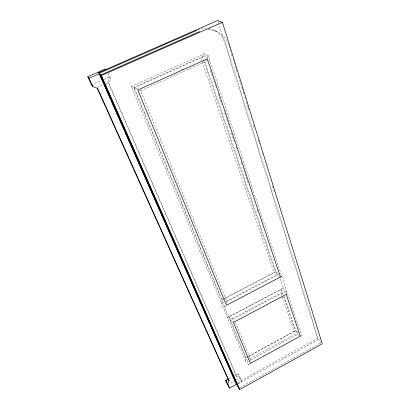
<?xml version="1.0" encoding="UTF-8"?>
<svg xmlns="http://www.w3.org/2000/svg" width="410" height="410" viewBox="0 0 410 410"><rect width="100%" height="100%" fill="white"/><g stroke="black" fill="none" stroke-linecap="round" stroke-linejoin="round"><path stroke-width="0.31" stroke-dasharray="2.05 1.54" d="M286.313 293.76L286.605 290.818L230.225 320.738L233.49 322.398M248.542 356.29L294.057 331.516L280.891 292.878L281.25 289.398L283.423 287.958L227.458 317.571L281.25 289.398L283.489 296.01M250.638 361.082L250.766 359.908L235.161 321.773M248.988 359.344L245.626 361.179L246.02 357.715L229.149 316.976L232.367 318.611L233.567 321.532M226.684 303.467L226.914 301.627L140.635 90.779L138.959 90.318M245.626 361.179L131.195 86.469L133.998 87.243L222.123 300.012L221.656 303.641L223.916 302.457M207.45 58.246L207.972 54.776L133.701 88.017L248.388 364.526L249.505 363.916M201.756 60.649L202.371 56.657L204.733 53.613L207.583 62.1M237.861 383.488L241.767 381.336L239.942 377.113L236.924 376.641L108.916 83.42L110.751 78.643L107.871 71.986M140.635 90.779L204.954 61.879L205.984 60.572M222.123 300.012L224.126 298.562M225.438 306.024L224.419 306.741L226.11 305.855M247.978 356.592L246.02 357.715L248.26 356.495M248.388 364.526L249.377 363.972M240.045 387.634L321.291 342.755L317.53 338.419L218.607 23.549M237.621 382.402L317.53 338.419M237.805 383.929L318.462 339.495L225.895 44.157A24.836 22.463 -74.8 0 0 209.407 28.869M229.016 378.779L232.362 376.949M234.592 375.724L237.938 373.894L239.942 377.113M227.57 384.805L234.223 381.151M236.442 379.932L239.763 378.102L237.938 373.894L235.909 374.996L236.924 376.641M250.766 359.908L297.173 334.586L299.223 335.626M248.824 356.193L295.313 330.885L297.844 332.167M249.552 359.037L298.352 332.428M232.367 318.611L280.891 292.878M300.663 335.928L301.488 335.488L207.972 54.776M226.171 301.273L278.656 273.767M226.914 301.627L277.124 275.3L279.323 276.401M280.732 277.15L281.854 276.56L280.425 276.95M224.69 298.265L273.947 272.507L275.402 272.143L278.113 273.496M223.255 299.418L275.402 272.143L204.011 61.5M294.057 331.516L295.313 330.885L283.694 296.614M181.307 69.818L183.06 69.034M131.195 86.469L204.733 53.613M97.498 87.335L103.11 84.849M105.913 83.609L108.158 82.615L109.244 77.111L107.809 73.81M91.497 84.942L101.229 80.647M104.089 79.386L109.244 77.111L110.751 78.643M214.491 30.55L217.305 31.724M138.067 89.211L133.998 87.243L202.371 56.657L203.806 60.895M133.701 88.017L137.324 89.764M108.916 83.42L108.158 82.615L235.909 374.996M239.763 378.102L241.767 381.336M202.171 61.859L273.947 272.507M204.954 61.879L277.124 275.3M284.253 296.384L297.173 334.586M210.438 70.592L215.732 86.361M215.937 86.966L216.342 88.181M218.176 93.639L221.841 104.555M224.69 113.047L229.579 127.602M231.409 133.06L234.264 141.552M236.093 147.011L237.318 150.649M241.188 162.17L242.002 164.6M242.817 167.024L248.111 182.793M257.07 209.479L257.885 211.903M280.266 278.564L285.237 293.365M218.033 21.72L218.412 22.939M228.975 46.069L230.686 51.573M231.45 54.023L232.209 56.467M232.972 58.912L236.206 69.311M236.396 69.92L237.349 72.98M238.107 75.425L238.871 77.869M239.63 80.314L240.962 84.598M241.726 87.043L242.484 89.488M243.248 91.932L244.006 94.382M244.77 96.827L245.528 99.271M246.292 101.721L248.004 107.22M248.193 107.835L249.147 110.89M253.518 124.958L254.282 127.402M258.09 139.631L259.417 143.915M262.082 152.474L262.462 153.699M272.547 186.109L273.121 187.944M273.88 190.389L274.259 191.613M198.071 29.894A24.836 22.463 -74.8 0 1 205.84 28.515M207.967 29.674A25.097 22.652 -74.1 0 1 228.785 45.459"/><path stroke-width="0.61" d="M236.749 384.103L229.497 388.096L227.591 383.893L229.108 380.931L97.641 88.416L92.834 86.561L91.497 84.942L87.76 76.706L105.662 68.859L106.405 69.587M210.104 324.817L235.945 383.324L239.681 389.5L322.239 343.852L222.435 22.289L217.648 20.5L98.713 72.662L110.341 98.989M97.201 88.165L228.119 379.265L225.669 380.613L229.497 388.096M227.904 379.393L225.669 380.613L227.591 383.893M196.928 30.36L99.246 73.221L236.688 384.544M87.76 76.706L89.073 78.254L99.568 73.646M199.578 31.544L100.855 74.933L238.927 388.249M98.713 72.662L101.403 75.512L222.435 22.289M228.119 379.265L229.108 380.931M89.073 78.254L92.834 86.561M110.859 100.158L124.302 130.58M124.814 131.748L159.967 211.319M160.479 212.488L209.587 323.649M101.403 75.512L239.681 389.5M300.253 336.144L250.372 363.419L233.49 322.398L286.252 294.349L300.253 336.144M280.425 276.95L226.453 305.306L137.842 90.015L207.363 58.825L280.425 276.95"/></g></svg>
